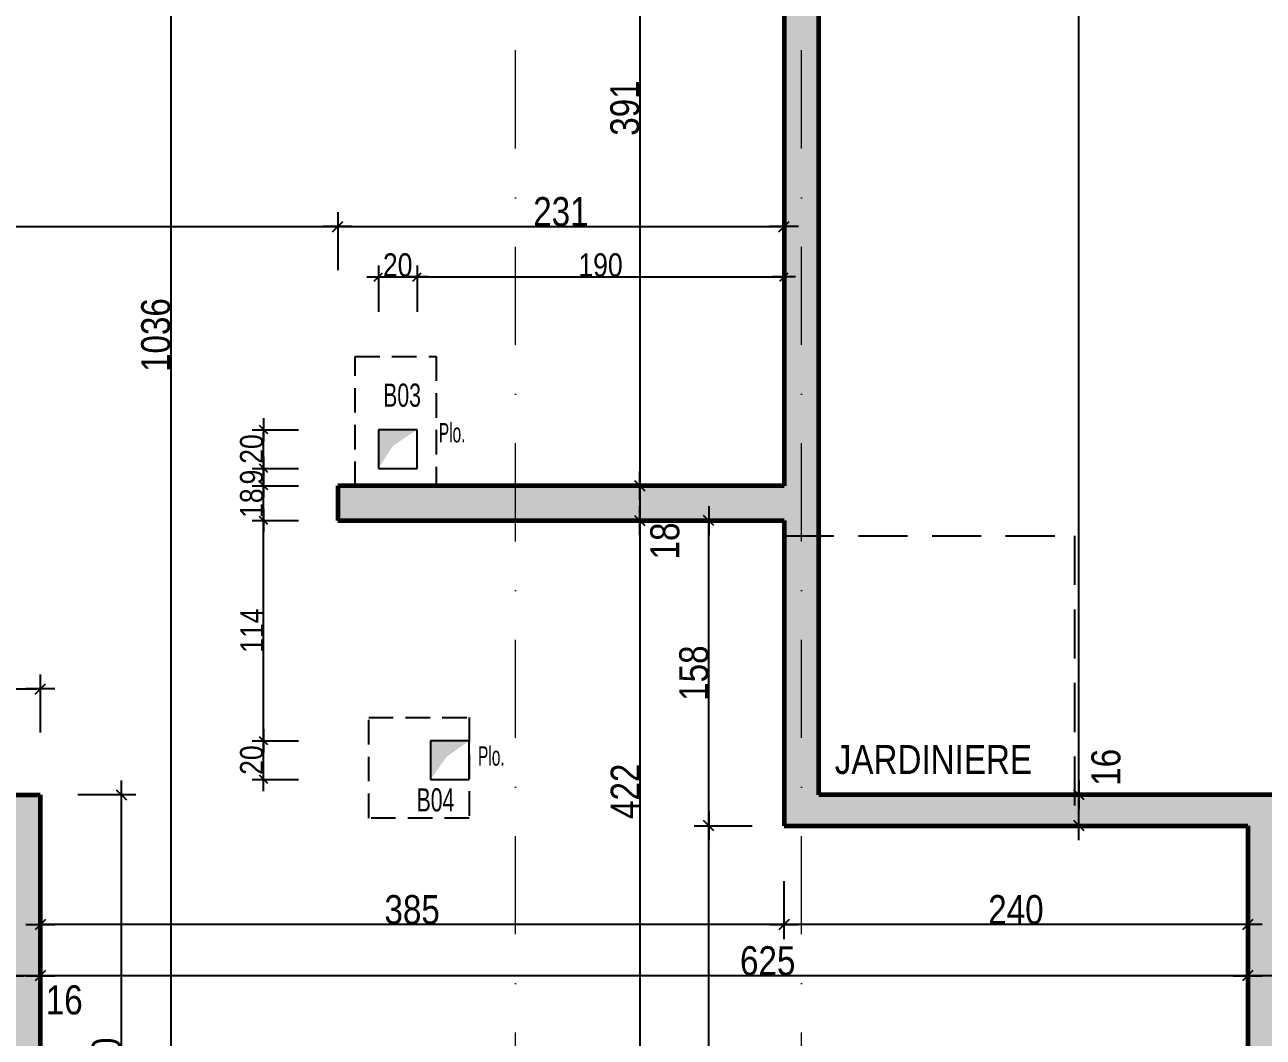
# Model space of a CAD drawing. Header units: millimetres. Extents: x 30537 to 37023, y -37354 to 0.
# Drawn here: x 31320 to 31961, y -36490 to -35966 of the extents above; entities that cross this region are included whole.
import ezdxf

# ---------------------------------------------------------------- set-up
doc = ezdxf.new("R2010")
doc.units = ezdxf.units.MM
doc.linetypes.add('CACHEX2', pattern=[19.05, 12.7, -6.35])
doc.linetypes.add('TIRETPTX2', pattern=[50.8, 25.4, -12.7, 0, -12.7])
for name, color, linetype in [('01_cote_gen', 4, 'Continuous'), ('01_murs_sup', 2, 'CACHEX2'), ('01_poch_murs', 253, 'Continuous'), ('01_resv', 32, 'Continuous'), ('01_texte', 230, 'Continuous'), ('AA_COTES', 2, 'Continuous')]:
    doc.layers.add(name, color=color, linetype=linetype)
doc.layers.add('01_murs_coup', color=5, linetype='Continuous', lineweight=60)
doc.layers.add('01_tram_axes', color=2, linetype='TIRETPTX2', lineweight=9)
doc.styles.add('ARIAL NA', font='ARIALN.TTF')
doc.styles.add('STYLE2', font='ARIALN.TTF')
doc.dimstyles.new('JB50', dxfattribs={"dimscale": 0.1, "dimtxt": 150, "dimasz": 15, "dimexe": 0.1, "dimexo": 0.1, "dimgap": 0.09, "dimtad": 1, "dimdec": 1, "dimdsep": 46, "dimtxsty": 'STYLE2', "dimblk1": 'BOND_G', "dimblk2": 'BOND_D', "dimsah": 1, "dimcen": 1.5, "dimdle": 0.01, "dimse1": 1, "dimse2": 1, "dimclrd": 4, "dimclre": 2, "dimclrt": 6, "dimazin": 2, "dimtfac": 2.333333, "dimtdec": 1, "dimtix": 1, "dimtmove": 2, "dimatfit": 3, "dimldrblk": 'BOND_G', "dimfxl": 1, "dimtolj": 1, "dimtzin": 0, "dimarcsym": 0})
doc.dimstyles.new('JB50res', dxfattribs={"dimscale": 0.1, "dimtxt": 120, "dimasz": 12, "dimexe": 0.1, "dimexo": 0.1, "dimgap": 0.09, "dimtad": 1, "dimdec": 1, "dimdsep": 46, "dimtxsty": 'STYLE2', "dimblk1": 'BOND_G', "dimblk2": 'BOND_D', "dimsah": 1, "dimcen": 1.5, "dimdle": 0.01, "dimse1": 1, "dimse2": 1, "dimclrd": 4, "dimclre": 2, "dimclrt": 6, "dimazin": 2, "dimtfac": 2.333333, "dimtdec": 1, "dimtix": 1, "dimtmove": 2, "dimatfit": 3, "dimldrblk": 'BOND_G', "dimfxl": 1, "dimtolj": 1, "dimtzin": 0, "dimarcsym": 0})

# ---------------------------------------------------------------- blocks, each defined once
blk = doc.blocks.new('BOND_G')
at = {"layer": 'AA_COTES', "color": 0}
for p, q in [((0, -5), (0, 15)), ((5, 0), (-5, 0)), ((1.77, 1.77), (-1.77, -1.77))]:
    blk.add_line(p, q, dxfattribs=at)
blk = doc.blocks.new('BOND_D')
at = {"layer": 'AA_COTES', "color": 0}
for p, q in [((0, 5), (0, -15)), ((5, 0), (-5, 0)), ((-1.77, -1.77), (1.77, 1.77))]:
    blk.add_line(p, q, dxfattribs=at)
blk = doc.blocks.new('*D4469')
at = {"layer": '01_cote_gen', "color": 4, "lineweight": -2, "ltscale": 2, "transparency": 16777216}
blk.add_line((31696.77, -85.1), (31599.77, -85.1), dxfattribs=at)
at = {"layer": 'Defpoints', "color": 0, "ltscale": 2, "transparency": 16777216}
for p in [(31698.27, 0), (31598.27, -85.1), (31598.27, -36661.01)]:
    blk.add_point(p, dxfattribs=at)
at = {"layer": '01_cote_gen', "color": 4, "lineweight": -2, "ltscale": 2, "transparency": 16777216, "xscale": 1.5, "yscale": 1.5, "zscale": 1.5, "rotation": 180}
blk.add_blockref('BOND_D', (31598.27, -85.1), dxfattribs=at)
at = {"layer": '01_cote_gen', "color": 4, "lineweight": -2, "ltscale": 2, "transparency": 16777216, "xscale": 1.5, "yscale": 1.5, "zscale": 1.5}
blk.add_blockref('BOND_G', (31698.27, -85.1), dxfattribs=at)
at = {"layer": '01_cote_gen', "color": 6, "lineweight": 0, "ltscale": 2, "transparency": 16777216, "insert": (31648.27, -77.43), "char_height": 15, "attachment_point": 5, "style": 'STYLE2'}
blk.add_mtext('\\A1;100', dxfattribs=at)
blk = doc.blocks.new('*D4194')
at = {"layer": '01_cote_gen', "color": 4, "lineweight": -2, "ltscale": 0.1, "transparency": 16777216}
blk.add_line((30966.77, -36070.87), (31480.76, -36070.87), dxfattribs=at)
at = {"layer": 'Defpoints', "color": 0, "ltscale": 0.1, "transparency": 16777216}
for p in [(31482.26, -36070.87), (30965.27, -36109.48), (31482.26, -36205)]:
    blk.add_point(p, dxfattribs=at)
at = {"layer": '01_cote_gen', "color": 4, "lineweight": -2, "ltscale": 0.1, "transparency": 16777216, "xscale": 1.5, "yscale": 1.5, "zscale": 1.5, "rotation": 180}
blk.add_blockref('BOND_G', (30965.27, -36070.87), dxfattribs=at)
at = {"layer": '01_cote_gen', "color": 4, "lineweight": -2, "ltscale": 0.1, "transparency": 16777216, "xscale": 1.5, "yscale": 1.5, "zscale": 1.5}
blk.add_blockref('BOND_D', (31482.26, -36070.87), dxfattribs=at)
at = {"layer": '01_cote_gen', "color": 6, "ltscale": 0.1, "transparency": 16777216, "insert": (31223.76, -36063.2), "char_height": 15, "attachment_point": 5, "style": 'STYLE2'}
blk.add_mtext('\\A1;517', dxfattribs=at)
blk = doc.blocks.new('*D4195')
at = {"layer": '01_cote_gen', "color": 4, "lineweight": -2, "ltscale": 0.1, "transparency": 16777216}
blk.add_line((31483.76, -36070.87), (31711.76, -36070.87), dxfattribs=at)
at = {"layer": 'Defpoints', "color": 0, "ltscale": 0.1, "transparency": 16777216}
for p in [(31713.26, -36070.87), (31482.26, -36093.37), (31713.26, -36093.37)]:
    blk.add_point(p, dxfattribs=at)
at = {"layer": '01_cote_gen', "color": 4, "lineweight": -2, "ltscale": 0.1, "transparency": 16777216, "xscale": 1.5, "yscale": 1.5, "zscale": 1.5, "rotation": 180}
blk.add_blockref('BOND_G', (31482.26, -36070.87), dxfattribs=at)
at = {"layer": '01_cote_gen', "color": 4, "lineweight": -2, "ltscale": 0.1, "transparency": 16777216, "xscale": 1.5, "yscale": 1.5, "zscale": 1.5}
blk.add_blockref('BOND_D', (31713.26, -36070.87), dxfattribs=at)
at = {"layer": '01_cote_gen', "color": 6, "ltscale": 0.1, "transparency": 16777216, "insert": (31597.76, -36063.2), "char_height": 15, "attachment_point": 5, "style": 'STYLE2'}
blk.add_mtext('\\A1;231', dxfattribs=at)
blk = doc.blocks.new('*D4199')
at = {"layer": '01_cote_gen', "color": 4, "lineweight": -2, "ltscale": 0.1, "transparency": 16777216}
blk.add_line((31967.76, -36458.63), (31954.76, -36458.63), dxfattribs=at)
at = {"layer": 'Defpoints', "color": 0, "ltscale": 0.1, "transparency": 16777216}
for p in [(31953.26, -36393.68), (31969.26, -36393.68), (31953.26, -36458.63)]:
    blk.add_point(p, dxfattribs=at)
at = {"layer": '01_cote_gen', "color": 4, "lineweight": -2, "ltscale": 0.1, "transparency": 16777216, "xscale": 1.5, "yscale": 1.5, "zscale": 1.5, "rotation": 180}
blk.add_blockref('BOND_D', (31953.26, -36458.63), dxfattribs=at)
at = {"layer": '01_cote_gen', "color": 4, "lineweight": -2, "ltscale": 0.1, "transparency": 16777216, "xscale": 1.5, "yscale": 1.5, "zscale": 1.5}
blk.add_blockref('BOND_G', (31969.26, -36458.63), dxfattribs=at)
at = {"layer": '01_cote_gen', "color": 6, "ltscale": 0.1, "transparency": 16777216, "insert": (31979.83, -36469.98), "char_height": 15, "attachment_point": 5, "style": 'STYLE2'}
blk.add_mtext('\\A1;16', dxfattribs=at)
blk = doc.blocks.new('*D4200')
at = {"layer": '01_cote_gen', "color": 4, "lineweight": -2, "ltscale": 0.1, "transparency": 16777216}
blk.add_line((31951.76, -36458.63), (31329.77, -36458.63), dxfattribs=at)
at = {"layer": 'Defpoints', "color": 0, "ltscale": 0.1, "transparency": 16777216}
for p in [(31953.26, -36410.2), (31328.27, -36424.9), (31328.27, -36458.63)]:
    blk.add_point(p, dxfattribs=at)
at = {"layer": '01_cote_gen', "color": 4, "lineweight": -2, "ltscale": 0.1, "transparency": 16777216, "xscale": 1.5, "yscale": 1.5, "zscale": 1.5, "rotation": 180}
blk.add_blockref('BOND_D', (31328.27, -36458.63), dxfattribs=at)
at = {"layer": '01_cote_gen', "color": 4, "lineweight": -2, "ltscale": 0.1, "transparency": 16777216, "xscale": 1.5, "yscale": 1.5, "zscale": 1.5}
blk.add_blockref('BOND_G', (31953.26, -36458.63), dxfattribs=at)
at = {"layer": '01_cote_gen', "color": 6, "ltscale": 0.1, "transparency": 16777216, "insert": (31704.8, -36450.97), "char_height": 15, "attachment_point": 5, "style": 'STYLE2'}
blk.add_mtext('\\A1;625', dxfattribs=at)
blk = doc.blocks.new('*D4201')
at = {"layer": '01_cote_gen', "color": 4, "lineweight": -2, "ltscale": 0.1, "transparency": 16777216}
blk.add_line((31326.77, -36458.63), (31313.77, -36458.63), dxfattribs=at)
at = {"layer": 'Defpoints', "color": 0, "ltscale": 0.1, "transparency": 16777216}
for p in [(31312.27, -36423.56), (31328.27, -36423.56), (31312.27, -36458.63)]:
    blk.add_point(p, dxfattribs=at)
at = {"layer": '01_cote_gen', "color": 4, "lineweight": -2, "ltscale": 0.1, "transparency": 16777216, "xscale": 1.5, "yscale": 1.5, "zscale": 1.5, "rotation": 180}
blk.add_blockref('BOND_D', (31312.27, -36458.63), dxfattribs=at)
at = {"layer": '01_cote_gen', "color": 4, "lineweight": -2, "ltscale": 0.1, "transparency": 16777216, "xscale": 1.5, "yscale": 1.5, "zscale": 1.5}
blk.add_blockref('BOND_G', (31328.27, -36458.63), dxfattribs=at)
at = {"layer": '01_cote_gen', "color": 6, "ltscale": 0.1, "transparency": 16777216, "insert": (31340.69, -36471.23), "char_height": 15, "attachment_point": 5, "style": 'STYLE2'}
blk.add_mtext('\\A1;16', dxfattribs=at)
blk = doc.blocks.new('*D4206')
at = {"layer": '01_cote_gen', "color": 4, "lineweight": -2, "ltscale": 0.1, "transparency": 16777216}
blk.add_line((31951.76, -36432.17), (31714.76, -36432.17), dxfattribs=at)
at = {"layer": 'Defpoints', "color": 0, "ltscale": 0.1, "transparency": 16777216}
for p in [(31713.26, -36381.01), (31953.26, -36399.01), (31713.26, -36432.17)]:
    blk.add_point(p, dxfattribs=at)
at = {"layer": '01_cote_gen', "color": 4, "lineweight": -2, "ltscale": 0.1, "transparency": 16777216, "xscale": 1.5, "yscale": 1.5, "zscale": 1.5, "rotation": 180}
blk.add_blockref('BOND_D', (31713.26, -36432.17), dxfattribs=at)
at = {"layer": '01_cote_gen', "color": 4, "lineweight": -2, "ltscale": 0.1, "transparency": 16777216, "xscale": 1.5, "yscale": 1.5, "zscale": 1.5}
blk.add_blockref('BOND_G', (31953.26, -36432.17), dxfattribs=at)
at = {"layer": '01_cote_gen', "color": 6, "ltscale": 0.1, "transparency": 16777216, "insert": (31833.26, -36424.5), "char_height": 15, "attachment_point": 5, "style": 'STYLE2'}
blk.add_mtext('\\A1;240', dxfattribs=at)
blk = doc.blocks.new('*D4207')
at = {"layer": '01_cote_gen', "color": 4, "lineweight": -2, "ltscale": 0.1, "transparency": 16777216}
blk.add_line((31711.76, -36432.17), (31329.77, -36432.17), dxfattribs=at)
at = {"layer": 'Defpoints', "color": 0, "ltscale": 0.1, "transparency": 16777216}
for p in [(31713.26, -36381.01), (31328.27, -36394.01), (31328.27, -36432.17)]:
    blk.add_point(p, dxfattribs=at)
at = {"layer": '01_cote_gen', "color": 4, "lineweight": -2, "ltscale": 0.1, "transparency": 16777216, "xscale": 1.5, "yscale": 1.5, "zscale": 1.5, "rotation": 180}
blk.add_blockref('BOND_D', (31328.27, -36432.17), dxfattribs=at)
at = {"layer": '01_cote_gen', "color": 4, "lineweight": -2, "ltscale": 0.1, "transparency": 16777216, "xscale": 1.5, "yscale": 1.5, "zscale": 1.5}
blk.add_blockref('BOND_G', (31713.26, -36432.17), dxfattribs=at)
at = {"layer": '01_cote_gen', "color": 6, "ltscale": 0.1, "transparency": 16777216, "insert": (31520.77, -36424.5), "char_height": 15, "attachment_point": 5, "style": 'STYLE2'}
blk.add_mtext('\\A1;385', dxfattribs=at)
blk = doc.blocks.new('*D4216')
at = {"layer": '01_cote_gen', "color": 4, "lineweight": -2, "ltscale": 0.1, "transparency": 16777216}
blk.add_line((30966.77, -36310.2), (31326.77, -36310.2), dxfattribs=at)
at = {"layer": 'Defpoints', "color": 0, "ltscale": 0.1, "transparency": 16777216}
for p in [(30965.27, -36312.22), (31328.27, -36310.2), (31328.27, -36365)]:
    blk.add_point(p, dxfattribs=at)
at = {"layer": '01_cote_gen', "color": 4, "lineweight": -2, "ltscale": 0.1, "transparency": 16777216, "xscale": 1.5, "yscale": 1.5, "zscale": 1.5, "rotation": 180}
blk.add_blockref('BOND_G', (30965.27, -36310.2), dxfattribs=at)
at = {"layer": '01_cote_gen', "color": 4, "lineweight": -2, "ltscale": 0.1, "transparency": 16777216, "xscale": 1.5, "yscale": 1.5, "zscale": 1.5}
blk.add_blockref('BOND_D', (31328.27, -36310.2), dxfattribs=at)
at = {"layer": '01_cote_gen', "color": 6, "ltscale": 0.1, "transparency": 16777216, "insert": (31146.77, -36302.54), "char_height": 15, "attachment_point": 5, "style": 'STYLE2'}
blk.add_mtext('\\A1;363', dxfattribs=at)
blk = doc.blocks.new('*D4217')
at = {"layer": '01_cote_gen', "color": 4, "lineweight": -2, "ltscale": 0.1, "transparency": 16777216}
blk.add_line((31370.22, -36366.5), (31370.22, -36643.51), dxfattribs=at)
at = {"layer": 'Defpoints', "color": 0, "ltscale": 0.1, "transparency": 16777216}
for p in [(31315.08, -36365), (31338.08, -36645.01), (31370.22, -36645.01)]:
    blk.add_point(p, dxfattribs=at)
at = {"layer": '01_cote_gen', "color": 4, "lineweight": -2, "ltscale": 0.1, "transparency": 16777216, "xscale": 1.5, "yscale": 1.5, "zscale": 1.5}
for name, p, rotation in [('BOND_G', (31370.22, -36365), 90), ('BOND_D', (31370.22, -36645.01), 270)]:
    blk.add_blockref(name, p, dxfattribs=dict(at, rotation=rotation))
at = {"layer": '01_cote_gen', "color": 6, "ltscale": 0.1, "transparency": 16777216, "insert": (31362.56, -36505), "char_height": 15, "attachment_point": 5, "rotation": 90, "style": 'STYLE2'}
blk.add_mtext('\\A1;280', dxfattribs=at)
blk = doc.blocks.new('*D4218')
at = {"layer": '01_cote_gen', "color": 4, "lineweight": -2, "ltscale": 0.1, "transparency": 16777216}
blk.add_line((31395.79, -35610.51), (31395.79, -36643.51), dxfattribs=at)
at = {"layer": 'Defpoints', "color": 0, "ltscale": 0.1, "transparency": 16777216}
for p in [(31393.9, -35609.01), (31395.79, -36645.01), (31418.8, -36645.01)]:
    blk.add_point(p, dxfattribs=at)
at = {"layer": '01_cote_gen', "color": 4, "lineweight": -2, "ltscale": 0.1, "transparency": 16777216, "xscale": 1.5, "yscale": 1.5, "zscale": 1.5}
for name, p, rotation in [('BOND_G', (31395.79, -35609.01), 90), ('BOND_D', (31395.79, -36645.01), 270)]:
    blk.add_blockref(name, p, dxfattribs=dict(at, rotation=rotation))
at = {"layer": '01_cote_gen', "color": 6, "ltscale": 0.1, "transparency": 16777216, "insert": (31388.12, -36127.01), "char_height": 15, "attachment_point": 5, "rotation": 90, "style": 'STYLE2'}
blk.add_mtext('\\A1;1036', dxfattribs=at)
blk = doc.blocks.new('*D4220')
at = {"layer": '01_cote_gen', "color": 4, "lineweight": -2, "ltscale": 0.1, "transparency": 16777216}
blk.add_line((31638.58, -35815.51), (31638.58, -36203.5), dxfattribs=at)
at = {"layer": 'Defpoints', "color": 0, "ltscale": 0.1, "transparency": 16777216}
for p in [(31668.87, -35814.01), (31638.58, -36205), (31652.78, -36205)]:
    blk.add_point(p, dxfattribs=at)
at = {"layer": '01_cote_gen', "color": 4, "lineweight": -2, "ltscale": 0.1, "transparency": 16777216, "xscale": 1.5, "yscale": 1.5, "zscale": 1.5}
for name, p, rotation in [('BOND_G', (31638.58, -35814.01), 90), ('BOND_D', (31638.58, -36205), 270)]:
    blk.add_blockref(name, p, dxfattribs=dict(at, rotation=rotation))
at = {"layer": '01_cote_gen', "color": 6, "ltscale": 0.1, "transparency": 16777216, "insert": (31630.91, -36009.5), "char_height": 15, "attachment_point": 5, "rotation": 90, "style": 'STYLE2'}
blk.add_mtext('\\A1;391', dxfattribs=at)
blk = doc.blocks.new('*D4221')
at = {"layer": '01_cote_gen', "color": 4, "lineweight": -2, "ltscale": 0.1, "transparency": 16777216}
blk.add_line((31638.58, -36206.5), (31638.58, -36221.5), dxfattribs=at)
at = {"layer": 'Defpoints', "color": 0, "ltscale": 0.1, "transparency": 16777216}
for p in [(31597.76, -36205), (31597.76, -36223), (31638.58, -36223)]:
    blk.add_point(p, dxfattribs=at)
at = {"layer": '01_cote_gen', "color": 4, "lineweight": -2, "ltscale": 0.1, "transparency": 16777216, "xscale": 1.5, "yscale": 1.5, "zscale": 1.5}
for name, p, rotation in [('BOND_G', (31638.58, -36205), 90), ('BOND_D', (31638.58, -36223), 270)]:
    blk.add_blockref(name, p, dxfattribs=dict(at, rotation=rotation))
at = {"layer": '01_cote_gen', "color": 6, "ltscale": 0.1, "transparency": 16777216, "insert": (31651.63, -36233.59), "char_height": 15, "attachment_point": 5, "rotation": 90, "style": 'STYLE2'}
blk.add_mtext('\\A1;18', dxfattribs=at)
blk = doc.blocks.new('*D4222')
at = {"layer": '01_cote_gen', "color": 4, "lineweight": -2, "ltscale": 0.1, "transparency": 16777216}
blk.add_line((31638.58, -36224.5), (31638.58, -36643.51), dxfattribs=at)
at = {"layer": 'Defpoints', "color": 0, "ltscale": 0.1, "transparency": 16777216}
for p in [(31616.08, -36223), (31638.58, -36645.01), (31640.77, -36645.01)]:
    blk.add_point(p, dxfattribs=at)
at = {"layer": '01_cote_gen', "color": 4, "lineweight": -2, "ltscale": 0.1, "transparency": 16777216, "xscale": 1.5, "yscale": 1.5, "zscale": 1.5}
for name, p, rotation in [('BOND_G', (31638.58, -36223), 90), ('BOND_D', (31638.58, -36645.01), 270)]:
    blk.add_blockref(name, p, dxfattribs=dict(at, rotation=rotation))
at = {"layer": '01_cote_gen', "color": 6, "ltscale": 0.1, "transparency": 16777216, "insert": (31631.04, -36363.16), "char_height": 15, "attachment_point": 5, "rotation": 90, "style": 'STYLE2'}
blk.add_mtext('\\A1;422', dxfattribs=at)
blk = doc.blocks.new('*D4223')
at = {"layer": '01_cote_gen', "color": 4, "lineweight": -2, "ltscale": 0.1, "transparency": 16777216}
blk.add_line((31674.28, -36643.51), (31674.28, -36382.51), dxfattribs=at)
at = {"layer": 'Defpoints', "color": 0, "ltscale": 0.1, "transparency": 16777216}
for p in [(31674.28, -36381.01), (31713.26, -36381.01), (31674.95, -36645.01)]:
    blk.add_point(p, dxfattribs=at)
at = {"layer": '01_cote_gen', "color": 4, "lineweight": -2, "ltscale": 0.1, "transparency": 16777216, "xscale": 1.5, "yscale": 1.5, "zscale": 1.5}
for name, p, rotation in [('BOND_D', (31674.28, -36381.01), 90), ('BOND_G', (31674.28, -36645.01), 270)]:
    blk.add_blockref(name, p, dxfattribs=dict(at, rotation=rotation))
at = {"layer": '01_cote_gen', "color": 6, "ltscale": 0.1, "transparency": 16777216, "insert": (31666.62, -36513.01), "char_height": 15, "attachment_point": 5, "rotation": 90, "style": 'STYLE2'}
blk.add_mtext('\\A1;264', dxfattribs=at)
blk = doc.blocks.new('*D4224')
at = {"layer": '01_cote_gen', "color": 4, "lineweight": -2, "ltscale": 0.1, "transparency": 16777216}
blk.add_line((31674.28, -36379.51), (31674.28, -36224.5), dxfattribs=at)
at = {"layer": 'Defpoints', "color": 0, "ltscale": 0.1, "transparency": 16777216}
for p in [(31674.28, -36223), (31684.99, -36223), (31696.78, -36381.01)]:
    blk.add_point(p, dxfattribs=at)
at = {"layer": '01_cote_gen', "color": 4, "lineweight": -2, "ltscale": 0.1, "transparency": 16777216, "xscale": 1.5, "yscale": 1.5, "zscale": 1.5}
for name, p, rotation in [('BOND_D', (31674.28, -36223), 90), ('BOND_G', (31674.28, -36381.01), 270)]:
    blk.add_blockref(name, p, dxfattribs=dict(at, rotation=rotation))
at = {"layer": '01_cote_gen', "color": 6, "ltscale": 0.1, "transparency": 16777216, "insert": (31666.62, -36302), "char_height": 15, "attachment_point": 5, "rotation": 90, "style": 'STYLE2'}
blk.add_mtext('\\A1;158', dxfattribs=at)
blk = doc.blocks.new('*D4232')
at = {"layer": '01_cote_gen', "color": 4, "lineweight": -2, "ltscale": 0.1, "transparency": 16777216}
blk.add_line((31865.87, -36363.51), (31865.87, -35331.48), dxfattribs=at)
at = {"layer": 'Defpoints', "color": 0, "ltscale": 0.1, "transparency": 16777216}
for p in [(31865.87, -35329.98), (31918.19, -35329.98), (31859.26, -36365.01)]:
    blk.add_point(p, dxfattribs=at)
at = {"layer": '01_cote_gen', "color": 4, "lineweight": -2, "ltscale": 0.1, "transparency": 16777216, "xscale": 1.5, "yscale": 1.5, "zscale": 1.5}
for name, p, rotation in [('BOND_D', (31865.87, -35329.98), 90), ('BOND_G', (31865.87, -36365.01), 270)]:
    blk.add_blockref(name, p, dxfattribs=dict(at, rotation=rotation))
at = {"layer": '01_cote_gen', "color": 6, "ltscale": 0.1, "transparency": 16777216, "insert": (31858.21, -35847.49), "char_height": 15, "attachment_point": 5, "rotation": 90, "style": 'STYLE2'}
blk.add_mtext('\\A1;1035', dxfattribs=at)
blk = doc.blocks.new('*D4233')
at = {"layer": '01_cote_gen', "color": 4, "lineweight": -2, "ltscale": 0.1, "transparency": 16777216}
blk.add_line((31865.87, -36379.51), (31865.87, -36366.51), dxfattribs=at)
at = {"layer": 'Defpoints', "color": 0, "ltscale": 0.1, "transparency": 16777216}
for p in [(31865.87, -36365.01), (31893.95, -36365.01), (31893.95, -36381.01)]:
    blk.add_point(p, dxfattribs=at)
at = {"layer": '01_cote_gen', "color": 4, "lineweight": -2, "ltscale": 0.1, "transparency": 16777216, "xscale": 1.5, "yscale": 1.5, "zscale": 1.5}
for name, p, rotation in [('BOND_D', (31865.87, -36365.01), 90), ('BOND_G', (31865.87, -36381.01), 270)]:
    blk.add_blockref(name, p, dxfattribs=dict(at, rotation=rotation))
at = {"layer": '01_cote_gen', "color": 6, "ltscale": 0.1, "transparency": 16777216, "insert": (31879.91, -36350.75), "char_height": 15, "attachment_point": 5, "rotation": 90, "style": 'STYLE2'}
blk.add_mtext('\\A1;16', dxfattribs=at)
blk = doc.blocks.new('*D4247')
at = {"layer": '01_cote_gen', "color": 4, "lineweight": -2, "ltscale": 0.1, "transparency": 16777216}
blk.add_line((31443.9, -36221.8), (31443.9, -36206.2), dxfattribs=at)
at = {"layer": 'Defpoints', "color": 0, "ltscale": 0.1, "transparency": 16777216}
for p in [(31443.9, -36205), (31461.9, -36205), (31461.9, -36223)]:
    blk.add_point(p, dxfattribs=at)
at = {"layer": '01_cote_gen', "color": 4, "lineweight": -2, "ltscale": 0.1, "transparency": 16777216, "xscale": 1.2, "yscale": 1.2, "zscale": 1.2}
for name, p, rotation in [('BOND_D', (31443.9, -36205), 90), ('BOND_G', (31443.9, -36223), 270)]:
    blk.add_blockref(name, p, dxfattribs=dict(at, rotation=rotation))
at = {"layer": '01_cote_gen', "color": 6, "ltscale": 0.1, "transparency": 16777216, "insert": (31437.76, -36214), "char_height": 12, "attachment_point": 5, "rotation": 90, "style": 'STYLE2'}
blk.add_mtext('\\A1;18', dxfattribs=at)
blk = doc.blocks.new('*D4062')
at = {"layer": '01_cote_gen', "color": 4, "lineweight": -2, "ltscale": 0.1, "transparency": 16777216}
blk.add_line((31443.9, -36355.82), (31443.9, -36338.22), dxfattribs=at)
at = {"layer": 'Defpoints', "color": 0, "ltscale": 0.1, "transparency": 16777216}
for p in [(31443.9, -36337.02), (31550.28, -36337.02), (31550.28, -36357.02)]:
    blk.add_point(p, dxfattribs=at)
at = {"layer": '01_cote_gen', "color": 4, "lineweight": -2, "ltscale": 0.1, "transparency": 16777216, "xscale": 1.2, "yscale": 1.2, "zscale": 1.2}
for name, p, rotation in [('BOND_D', (31443.9, -36337.02), 90), ('BOND_G', (31443.9, -36357.02), 270)]:
    blk.add_blockref(name, p, dxfattribs=dict(at, rotation=rotation))
at = {"layer": '01_cote_gen', "color": 6, "ltscale": 0.1, "transparency": 16777216, "insert": (31437.76, -36347.02), "char_height": 12, "attachment_point": 5, "rotation": 90, "style": 'STYLE2'}
blk.add_mtext('\\A1;20', dxfattribs=at)
blk = doc.blocks.new('*D4406')
at = {"layer": '01_cote_gen', "color": 4, "lineweight": -2, "ltscale": 0.1, "transparency": 16777216}
blk.add_line((31443.9, -36335.82), (31443.9, -36224.2), dxfattribs=at)
at = {"layer": 'Defpoints', "color": 0, "ltscale": 0.1, "transparency": 16777216}
for p in [(31443.9, -36223), (31529.94, -36223), (31540.28, -36337.02)]:
    blk.add_point(p, dxfattribs=at)
at = {"layer": '01_cote_gen', "color": 4, "lineweight": -2, "ltscale": 0.1, "transparency": 16777216, "xscale": 1.2, "yscale": 1.2, "zscale": 1.2}
for name, p, rotation in [('BOND_D', (31443.9, -36223), 90), ('BOND_G', (31443.9, -36337.02), 270)]:
    blk.add_blockref(name, p, dxfattribs=dict(at, rotation=rotation))
at = {"layer": '01_cote_gen', "color": 6, "ltscale": 0.1, "transparency": 16777216, "insert": (31437.86, -36280.01), "char_height": 12, "attachment_point": 5, "rotation": 90, "style": 'STYLE2'}
blk.add_mtext('\\A1;114', dxfattribs=at)
blk = doc.blocks.new('*D4407')
at = {"layer": '01_cote_gen', "color": 4, "lineweight": -2, "ltscale": 0.1, "transparency": 16777216}
blk.add_line((31443.9, -36203.8), (31443.9, -36197.2), dxfattribs=at)
at = {"layer": 'Defpoints', "color": 0, "ltscale": 0.1, "transparency": 16777216}
for p in [(31443.9, -36196), (31523.28, -36196), (31516.82, -36205)]:
    blk.add_point(p, dxfattribs=at)
at = {"layer": '01_cote_gen', "color": 4, "lineweight": -2, "ltscale": 0.1, "transparency": 16777216, "xscale": 1.2, "yscale": 1.2, "zscale": 1.2}
for name, p, rotation in [('BOND_D', (31443.9, -36196), 90), ('BOND_G', (31443.9, -36205), 270)]:
    blk.add_blockref(name, p, dxfattribs=dict(at, rotation=rotation))
at = {"layer": '01_cote_gen', "color": 6, "ltscale": 0.1, "transparency": 16777216, "insert": (31437.76, -36200.5), "char_height": 12, "attachment_point": 5, "rotation": 90, "style": 'STYLE2'}
blk.add_mtext('\\A1;9', dxfattribs=at)
blk = doc.blocks.new('*D4063')
at = {"layer": '01_cote_gen', "color": 4, "lineweight": -2, "ltscale": 0.1, "transparency": 16777216}
blk.add_line((31443.9, -36194.8), (31443.9, -36177.2), dxfattribs=at)
at = {"layer": 'Defpoints', "color": 0, "ltscale": 0.1, "transparency": 16777216}
for p in [(31443.9, -36176), (31523.28, -36176), (31523.28, -36196)]:
    blk.add_point(p, dxfattribs=at)
at = {"layer": '01_cote_gen', "color": 4, "lineweight": -2, "ltscale": 0.1, "transparency": 16777216, "xscale": 1.2, "yscale": 1.2, "zscale": 1.2}
for name, p, rotation in [('BOND_D', (31443.9, -36176), 90), ('BOND_G', (31443.9, -36196), 270)]:
    blk.add_blockref(name, p, dxfattribs=dict(at, rotation=rotation))
at = {"layer": '01_cote_gen', "color": 6, "ltscale": 0.1, "transparency": 16777216, "insert": (31437.76, -36186), "char_height": 12, "attachment_point": 5, "rotation": 90, "style": 'STYLE2'}
blk.add_mtext('\\A1;20', dxfattribs=at)
blk = doc.blocks.new('*D4064')
at = {"layer": '01_cote_gen', "color": 4, "lineweight": -2, "ltscale": 0.1, "transparency": 16777216}
blk.add_line((31504.48, -36096.93), (31522.08, -36096.93), dxfattribs=at)
at = {"layer": 'Defpoints', "color": 0, "ltscale": 0.1, "transparency": 16777216}
for p in [(31523.28, -36096.93), (31503.28, -36176), (31523.28, -36176)]:
    blk.add_point(p, dxfattribs=at)
at = {"layer": '01_cote_gen', "color": 4, "lineweight": -2, "ltscale": 0.1, "transparency": 16777216, "xscale": 1.2, "yscale": 1.2, "zscale": 1.2, "rotation": 180}
blk.add_blockref('BOND_G', (31503.28, -36096.93), dxfattribs=at)
at = {"layer": '01_cote_gen', "color": 4, "lineweight": -2, "ltscale": 0.1, "transparency": 16777216, "xscale": 1.2, "yscale": 1.2, "zscale": 1.2}
blk.add_blockref('BOND_D', (31523.28, -36096.93), dxfattribs=at)
at = {"layer": '01_cote_gen', "color": 6, "ltscale": 0.1, "transparency": 16777216, "insert": (31513.28, -36090.8), "char_height": 12, "attachment_point": 5, "style": 'STYLE2'}
blk.add_mtext('\\A1;20', dxfattribs=at)
blk = doc.blocks.new('*D4408')
at = {"layer": '01_cote_gen', "color": 4, "lineweight": -2, "ltscale": 0.1, "transparency": 16777216}
blk.add_line((31524.48, -36096.93), (31712.06, -36096.93), dxfattribs=at)
at = {"layer": 'Defpoints', "color": 0, "ltscale": 0.1, "transparency": 16777216}
for p in [(31713.26, -36096.93), (31523.28, -36182.95), (31713.26, -36177.92)]:
    blk.add_point(p, dxfattribs=at)
at = {"layer": '01_cote_gen', "color": 4, "lineweight": -2, "ltscale": 0.1, "transparency": 16777216, "xscale": 1.2, "yscale": 1.2, "zscale": 1.2, "rotation": 180}
blk.add_blockref('BOND_G', (31523.28, -36096.93), dxfattribs=at)
at = {"layer": '01_cote_gen', "color": 4, "lineweight": -2, "ltscale": 0.1, "transparency": 16777216, "xscale": 1.2, "yscale": 1.2, "zscale": 1.2}
blk.add_blockref('BOND_D', (31713.26, -36096.93), dxfattribs=at)
at = {"layer": '01_cote_gen', "color": 6, "ltscale": 0.1, "transparency": 16777216, "insert": (31618.27, -36090.8), "char_height": 12, "attachment_point": 5, "style": 'STYLE2'}
blk.add_mtext('\\A1;190', dxfattribs=at)

msp = doc.modelspace()

# ---------------------------------------------------------------- hatches: boundary and pattern name
at = {"layer": '01_poch_murs', "ltscale": 0.1}
h = msp.add_hatch(color=256, dxfattribs=at)
h.dxf.hatch_style = 1
h.paths.add_polyline_path([(31662.26, -33952.01), (31565.27, -33952.01), (31565.27, -33752.01), (31565.27, -33952.01), (31462.26, -33952.01), (31462.26, -33968.01), (31565.26, -33968.01), (31565.26, -34613.01), (31583.26, -34613.01), (31583.26, -34579.01), (31959.27, -34579.01), (31959.26, -34560.98), (31583.26, -34561.01), (31583.26, -33968.01), (31662.26, -33968.01)])
h.paths.add_polyline_path([(31362.26, -33952.01), (31262.26, -33952.01), (31262.26, -33968.01), (31362.26, -33968.01)])
h.paths.add_polyline_path([(31062.26, -33952.01), (30949.27, -33952.01), (30949.27, -34424.01), (30965.27, -34424.01), (30965.27, -33968.01), (31062.26, -33968.01)])
h.paths.add_polyline_path([(32062.26, -33952.01), (31862.26, -33952.01), (31862.26, -33968.01), (32062.26, -33968.01)])
h.paths.add_polyline_path([(32333.26, -33752.01), (32317.27, -33752.01), (32317.27, -33952.01), (32317.26, -33952.01), (32162.26, -33952.01), (32162.26, -33968.01), (32317.26, -33968.01), (32317.26, -34561.01), (32061.26, -34561.01), (32061.26, -34579.01), (32333.26, -34578.99)])
h.paths.add_polyline_path([(32561.26, -33952.01), (32335.26, -33952.01), (32335.26, -34579.01), (32587.26, -34579.01), (32587.26, -34561.01), (32351.26, -34561.01), (32351.26, -33968.01), (32561.26, -33968.01)])
h.paths.add_polyline_path([(32819.26, -33952.01), (32661.26, -33952.01), (32661.26, -33968.01), (32819.26, -33968.01)])
h.paths.add_polyline_path([(33137.26, -33952.01), (32919.26, -33952.01), (32919.26, -33968.01), (33137.26, -33968.01)])
h.paths.add_polyline_path([(33374.26, -33952.01), (33237.26, -33952.01), (33237.26, -33968.01), (33358.26, -33968.01), (33358.26, -34019.01), (33374.26, -34019.01)])
h.paths.add_polyline_path([(33374.26, -34219.01), (33358.26, -34219.01), (33358.76, -34365.05), (33374.76, -34365.05)])
h.paths.add_polyline_path([(33374.76, -34465.05), (33358.76, -34465.05), (33358.26, -34635.01), (32932.26, -34635.01), (32932.26, -34570.01), (32912.26, -34570.01), (32912.26, -34635.01), (32746.26, -34635.01), (32746.26, -34561.01), (32689.26, -34561.01), (32689.26, -34579.01), (32728.26, -34579.01), (32728.26, -34709.01), (32689.26, -34709.01), (32689.26, -34727.01), (32746.26, -34727.01), (32746.26, -34653.01), (32912.26, -34653.01), (32912.26, -34718.01), (32932.26, -34718.01), (32932.26, -34653.01), (33358.26, -34653.01), (33358.26, -34823.01), (33374.26, -34823.01)])
h.paths.add_polyline_path([(32587.26, -34709.01), (32335.26, -34709.01), (32335.26, -35336.01), (32596.26, -35336.01), (32596.26, -35320.01), (32351.26, -35320.01), (32351.26, -34727.01), (32587.26, -34727.01)])
h.paths.add_polyline_path([(33374.26, -34923.01), (33358.26, -34923.01), (33358.26, -35019.01), (33374.26, -35019.01)])
h.paths.add_polyline_path([(31977.26, -34741.99), (31992.26, -34741.99), (31992.26, -34723.99), (31894.26, -34723.99), (31894.26, -34741.99), (31957.26, -34741.99), (31957.26, -34904.99), (31732.26, -34904.99), (31732.26, -34741.99), (31792.26, -34741.99), (31792.26, -34723.99), (31712.26, -34723.99), (31712.26, -35144.98), (31938.23, -35144.98), (31938.23, -35309.98), (31713.26, -35309.98), (31713.26, -35493.98), (31731.26, -35493.98), (31731.26, -35329.98), (31958.23, -35329.98), (31958.23, -35101.99), (32317.26, -35101.99), (32317.26, -35375.01), (32333.26, -35375.01), (32333.26, -34723.99), (32094.26, -34723.99), (32094.26, -34741.99), (32317.26, -34741.99), (32317.26, -35081.99), (31977.26, -35081.99)])
h.paths.add_polyline_path([(31957.26, -34924.99), (31957.26, -35014.99), (31732.26, -35014.99), (31732.26, -34924.99)], flags=16)
h.paths.add_polyline_path([(31957.26, -35034.99), (31957.26, -35081.99), (31938.23, -35081.99), (31938.23, -35124.98), (31732.26, -35124.98), (31732.26, -35034.99)], flags=16)
h.paths.add_polyline_path([(31583.26, -34715.01), (31565.26, -34715.01), (31565.26, -34779.01), (30965.27, -34779.01), (30965.27, -34524.01), (30949.27, -34524.01), (30949.27, -34924.01), (30965.27, -34924.01), (30965.27, -34797.01), (31565.26, -34797.01), (31565.26, -35203), (31583.26, -35203)])
h.paths.add_polyline_path([(31583.26, -35305), (31565.26, -35305), (31565.29, -35591.01), (30965.29, -35591.01), (30965.27, -35529.01), (30949.27, -35529.01), (30949.27, -35820.01), (30965.27, -35820.01), (30965.29, -35609.01), (31565.29, -35609.01), (31565.26, -35814.01), (31606.26, -35814.01), (31606.26, -35796.01), (31583.26, -35796.01)])
h.paths.add_polyline_path([(31731.26, -35595.98), (31713.26, -35595.98), (31713.26, -35796.01), (31708.26, -35796.01), (31708.26, -35814.01), (31713.26, -35814.01), (31713.26, -36205), (31482.26, -36205), (31482.26, -36223), (31713.26, -36223), (31713.26, -36381.01), (31953.26, -36381.01), (31953.26, -36645.01), (31698.27, -36645.01), (31698.27, -36661.01), (32031.27, -36661.01), (32031.27, -36645.01), (31969.26, -36645.01), (31969.26, -36381.01), (31987.26, -36381.01), (31987.26, -36365.01), (31731.26, -36365.01)])
h.paths.add_polyline_path([(32333.26, -35475.01), (32317.26, -35475.01), (32317.26, -35719.01), (32333.26, -35719.01)])
h.paths.add_polyline_path([(32333.26, -35819.01), (32317.26, -35819.01), (32317.26, -36019.01), (32333.26, -36019.01)])
h.paths.add_polyline_path([(32333.26, -36119.01), (32317.26, -36119.01), (32317.26, -36365.01), (32287.26, -36365.01), (32287.26, -36381.01), (32333.26, -36381.01)])
h.paths.add_polyline_path([(31328.27, -36365), (31290.27, -36365.01), (31290.27, -36381.01), (31312.27, -36381), (31312.27, -36645), (31251.27, -36645.01), (31251.27, -36661.01), (31351.27, -36661.01), (31351.27, -36645.01), (31328.27, -36645.01)])
h.paths.add_polyline_path([(30965.27, -36225.01), (30949.27, -36225.01), (30949.27, -36381.01), (30990.27, -36381.01), (30990.27, -36365.01), (30965.27, -36365.01)])
h.paths.add_polyline_path([(30965.27, -35920.01), (30949.27, -35920.01), (30949.27, -36125.01), (30965.27, -36125.01)])
h.paths.add_polyline_path([(31598.27, -36645.01), (31451.27, -36645.01), (31451.27, -36661.01), (31598.27, -36661.01)])
h.paths.add_polyline_path([(31964.26, -34760.38), (31964.41, -34760.38), (31964.41, -34749.79), (31964.26, -34749.79)], flags=16)
h.paths.add_polyline_path([(31317.06, -36497.71), (31317.06, -36466.48)], flags=16)

# ---------------------------------------------------------------- linework, layer by layer
at = {"layer": '01_murs_coup'}
for p, q in [((31731.26, -36365.01), (31731.26, -35595.98)), ((31713.26, -35814.01), (31713.26, -36205)), ((31482.26, -36205), (31482.26, -36223)), ((31713.26, -36205), (31482.26, -36205)), ((31482.26, -36223), (31713.26, -36223)), ((31713.26, -36223), (31713.26, -36381.01)), ((31290.27, -36365.01), (31328.27, -36365)), ((31328.27, -36365), (31328.27, -36645.01)), ((31987.26, -36365.01), (31731.26, -36365.01)), ((31713.26, -36381.01), (31953.26, -36381.01)), ((31953.26, -36381.01), (31953.26, -36645.01))]:
    msp.add_line(p, q, dxfattribs=at)
at = {"layer": '01_murs_sup', "ltscale": 2}
for p, q in [((31713.65, -36380.88), (31713.65, -36230.88)), ((31713.65, -36230.88), (31863.58, -36230.88)), ((31863.58, -36230.88), (31863.58, -36380.88)), ((31863.58, -36380.88), (31713.65, -36380.88))]:
    msp.add_line(p, q, dxfattribs=at)
at = {"layer": '01_resv', "linetype": 'CACHEX2'}
for p, q in [((31491.27, -36138.02), (31533.28, -36138.02)), ((31491.27, -36205.22), (31491.27, -36138.02)), ((31533.28, -36138.02), (31533.28, -36205.22)), ((31498.28, -36325.02), (31550.28, -36325.02)), ((31498.28, -36377.02), (31498.28, -36325.02)), ((31550.28, -36325.02), (31550.28, -36377.02)), ((31550.28, -36377.02), (31498.28, -36377.02))]:
    msp.add_line(p, q, dxfattribs=at)
at = {"layer": '01_resv'}
for p, q in [((31513.28, -36176), (31503.28, -36176)), ((31503.28, -36176), (31503.28, -36196)), ((31523.28, -36176), (31503.28, -36176)), ((31523.28, -36176), (31513.28, -36176)), ((31523.28, -36196), (31523.28, -36176)), ((31503.28, -36196), (31523.28, -36196)), ((31533.28, -36205.22), (31491.27, -36205.22)), ((31540.28, -36337.02), (31530.28, -36337.02)), ((31530.28, -36337.02), (31530.28, -36357.02)), ((31550.28, -36337.02), (31530.28, -36337.02)), ((31550.28, -36337.02), (31540.28, -36337.02)), ((31550.28, -36357.02), (31550.28, -36337.02)), ((31530.28, -36357.02), (31550.28, -36357.02))]:
    msp.add_line(p, q, dxfattribs=at)
for points in [[(31503.28, -36196), (31503.28, -36176), (31510.84, -36184.3)], [(31503.28, -36176), (31523.28, -36176), (31510.84, -36184.3)], [(31530.28, -36357.02), (31530.28, -36337.02), (31538.57, -36345.32)], [(31530.28, -36337.02), (31550.28, -36337.02), (31538.57, -36345.32)]]:
    msp.add_solid(points, dxfattribs=at)
at = {"layer": '01_tram_axes', "color": 253, "ltscale": 2}
for p, q in [((31574.26, -36844), (31574.26, -33270.42)), ((31722.26, -36844), (31722.26, -33270.42))]:
    msp.add_line(p, q, dxfattribs=at)

# ---------------------------------------------------------------- texts
at = {"layer": '01_texte', "style": 'STYLE2'}
for s, height, width, p in [('B03', 12, 0.8, (31505.76, -36164.1)), ('Plo.', 10, 0.7, (31534.56, -36182.56)), ('Plo.', 10, 0.7, (31554.85, -36349.88)), ('B04', 12, 0.8, (31523.06, -36373.61))]:
    msp.add_text(s, height=height, dxfattribs=dict(at, width=width)).set_placement(p)
at = {"layer": '01_texte', "style": 'ARIAL NA'}
msp.add_text('JARDINIERE', height=15, dxfattribs=at).set_placement((31739.51, -36354.19))

# ---------------------------------------------------------------- dimensions: what is measured, and where the dimension line sits
at = {"layer": '01_cote_gen', "lineweight": 0, "ltscale": 2}
dim = msp.add_linear_dim(base=(31598.27, -85.1), p1=(31698.27, 0), p2=(31598.27, -36661.01), dimstyle='JB50', dxfattribs=at)
dim.commit()
dim.dimension.update_dxf_attribs({"geometry": '*D4469', "text_midpoint": (31648.27, -77.43)})
at = {"layer": '01_cote_gen', "ltscale": 0.1}
for base, p1, p2, dimstyle, picture, middle in [((31865.87, -35329.98), (31859.26, -36365.01), (31918.19, -35329.98), 'JB50', '*D4232', (31858.21, -35847.49)), ((31395.79, -36645.01), (31393.9, -35609.01), (31418.8, -36645.01), 'JB50', '*D4218', (31388.12, -36127.01)), ((31638.58, -36205), (31668.87, -35814.01), (31652.78, -36205), 'JB50', '*D4220', (31630.91, -36009.5)), ((31443.9, -36176), (31523.28, -36196), (31523.28, -36176), 'JB50res', '*D4063', (31437.76, -36186)), ((31443.9, -36196), (31516.82, -36205), (31523.28, -36196), 'JB50res', '*D4407', (31437.76, -36200.5)), ((31443.9, -36205), (31461.9, -36223), (31461.9, -36205), 'JB50res', '*D4247', (31437.76, -36214)), ((31674.28, -36223), (31696.78, -36381.01), (31684.99, -36223), 'JB50', '*D4224', (31666.62, -36302)), ((31443.9, -36223), (31540.28, -36337.02), (31529.94, -36223), 'JB50res', '*D4406', (31437.86, -36280.01)), ((31443.9, -36337.02), (31550.28, -36357.02), (31550.28, -36337.02), 'JB50res', '*D4062', (31437.76, -36347.02)), ((31370.22, -36645.01), (31315.08, -36365), (31338.08, -36645.01), 'JB50', '*D4217', (31362.56, -36505)), ((31674.28, -36381.01), (31674.95, -36645.01), (31713.26, -36381.01), 'JB50', '*D4223', (31666.62, -36513.01))]:
    dim = msp.add_linear_dim(base=base, p1=p1, p2=p2, angle=90, dimstyle=dimstyle, dxfattribs=at)
    dim.commit()
    dim.dimension.update_dxf_attribs({"geometry": picture, "text_midpoint": middle})
for base, p1, p2, dimstyle, picture, middle in [((31482.26, -36070.87), (30965.27, -36109.48), (31482.26, -36205), 'JB50', '*D4194', (31223.76, -36063.2)), ((31713.26, -36070.87), (31482.26, -36093.37), (31713.26, -36093.37), 'JB50', '*D4195', (31597.76, -36063.2)), ((31523.28, -36096.93), (31503.28, -36176), (31523.28, -36176), 'JB50res', '*D4064', (31513.28, -36090.8)), ((31713.26, -36096.93), (31523.28, -36182.95), (31713.26, -36177.92), 'JB50res', '*D4408', (31618.27, -36090.8)), ((31328.27, -36310.2), (30965.27, -36312.22), (31328.27, -36365), 'JB50', '*D4216', (31146.77, -36302.54)), ((31328.27, -36432.17), (31713.26, -36381.01), (31328.27, -36394.01), 'JB50', '*D4207', (31520.77, -36424.5)), ((31713.26, -36432.17), (31953.26, -36399.01), (31713.26, -36381.01), 'JB50', '*D4206', (31833.26, -36424.5))]:
    dim = msp.add_linear_dim(base=base, p1=p1, p2=p2, dimstyle=dimstyle, dxfattribs=at)
    dim.commit()
    dim.dimension.update_dxf_attribs({"geometry": picture, "text_midpoint": middle})
for base, p1, p2, picture, middle in [((31638.58, -36223), (31597.76, -36205), (31597.76, -36223), '*D4221', (31651.63, -36233.59)), ((31638.58, -36645.01), (31616.08, -36223), (31640.77, -36645.01), '*D4222', (31631.04, -36363.16)), ((31865.87, -36365.01), (31893.95, -36381.01), (31893.95, -36365.01), '*D4233', (31879.91, -36350.75))]:
    dim = msp.add_linear_dim(base=base, p1=p1, p2=p2, angle=90, dimstyle='JB50', dxfattribs=at)
    dim.commit()
    dim.dimension.update_dxf_attribs({"geometry": picture, "text_midpoint": middle, "dimtype": 160})
for base, p1, p2, picture, middle in [((31953.26, -36458.63), (31969.26, -36393.68), (31953.26, -36393.68), '*D4199', (31979.83, -36469.98)), ((31328.27, -36458.63), (31953.26, -36410.2), (31328.27, -36424.9), '*D4200', (31704.8, -36450.97)), ((31312.27, -36458.63), (31328.27, -36423.56), (31312.27, -36423.56), '*D4201', (31340.69, -36471.23))]:
    dim = msp.add_linear_dim(base=base, p1=p1, p2=p2, dimstyle='JB50', dxfattribs=at)
    dim.commit()
    dim.dimension.update_dxf_attribs({"geometry": picture, "text_midpoint": middle, "dimtype": 160})

doc.saveas('drawing.dxf')
